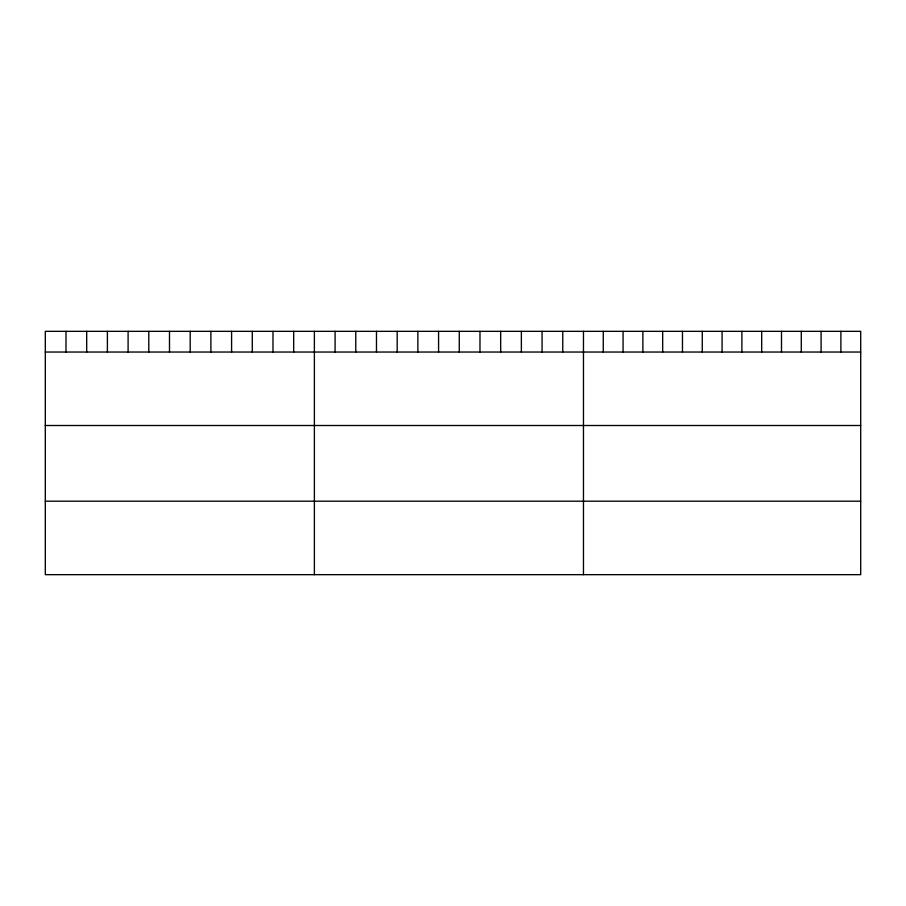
<?xml version="1.0" encoding="UTF-8"?>
<svg xmlns="http://www.w3.org/2000/svg" width="906" height="906" viewBox="0 0 906 906"><rect width="100%" height="100%" fill="white"/><g stroke="black" fill="none" stroke-linecap="round" stroke-linejoin="round"><path stroke-width="1.36" d="M860.7 352.038L860.7 574.664L45.3 574.664L45.3 331.336L860.7 331.336L860.7 352.038L45.3 352.038M45.3 425.503L860.7 425.503M45.3 501.199L860.7 501.199M840.893 331.336L840.893 352.038M821.096 331.336L821.096 352.038M801.289 331.336L801.289 352.038M781.493 331.336L781.493 352.038M761.686 331.336L761.686 352.038M741.889 331.336L741.889 352.038M722.082 331.336L722.082 352.038M702.275 331.336L702.275 352.038M682.478 331.336L682.478 352.038M662.671 331.336L662.671 352.038M642.875 331.336L642.875 352.038M623.068 331.336L623.068 352.038M603.271 331.336L603.271 352.038M583.464 331.336L583.464 574.664M562.762 331.336L562.762 352.038M542.071 331.336L542.071 352.038M521.369 331.336L521.369 352.038M500.667 331.336L500.667 352.038M479.976 331.336L479.976 352.038M459.274 331.336L459.274 352.038M438.572 331.336L438.572 352.038M417.87 331.336L417.87 352.038M397.179 331.336L397.179 352.038M376.477 331.336L376.477 352.038M355.775 331.336L355.775 352.038M335.084 331.336L335.084 352.038M314.382 331.336L314.382 574.664M293.68 331.336L293.68 352.038M272.989 331.336L272.989 352.038M252.287 331.336L252.287 352.038M231.585 331.336L231.585 352.038M210.894 331.336L210.894 352.038M190.192 331.336L190.192 352.038M169.49 331.336L169.49 352.038M148.788 331.336L148.788 352.038M128.097 331.336L128.097 352.038M107.395 331.336L107.395 352.038M86.693 331.336L86.693 352.038M66.002 331.336L66.002 352.038"/></g></svg>
